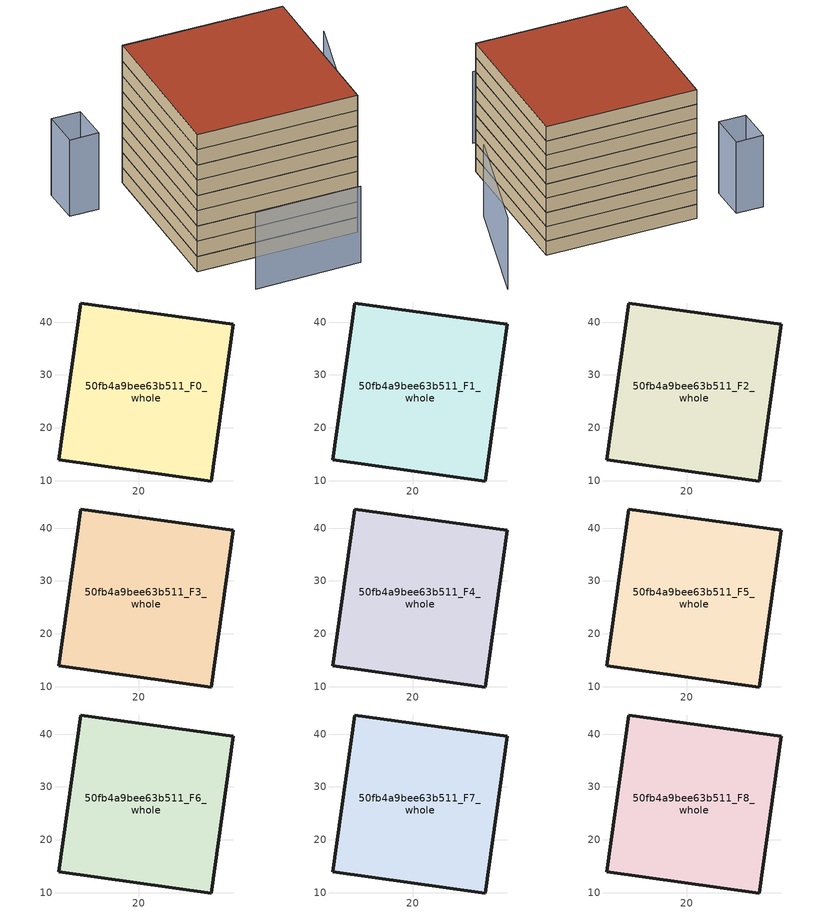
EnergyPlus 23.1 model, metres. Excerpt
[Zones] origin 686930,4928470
50fb4a9bee63b511_F0_whole
 floor ground (EU_floor_Construction): 33.76,9.92 37.88,39.62 8.96,43.63 4.84,13.93 z0
 wall outside (EU_wall_Construction): 8.96,43.63 37.88,39.62 33.76,9.92 4.84,13.93 8.96,43.63 z0:3
50fb4a9bee63b511_F1_whole
 floor to 50fb4a9bee63b511_F0_whole (EU_floor_Construction): 33.75,9.92 37.88,39.62 8.96,43.63 4.84,13.93 z3
 wall outside (EU_wall_Construction): 8.96,43.63 37.88,39.62 33.76,9.92 4.84,13.93 8.96,43.63 z3:6
50fb4a9bee63b511_F2_whole
 floor to 50fb4a9bee63b511_F1_whole (EU_floor_Construction): 33.75,9.92 37.88,39.62 8.96,43.63 4.84,13.93 z6
 wall outside (EU_wall_Construction): 8.96,43.63 37.88,39.62 33.76,9.92 4.84,13.93 8.96,43.63 z6:9
50fb4a9bee63b511_F3_whole
 floor to 50fb4a9bee63b511_F2_whole (EU_floor_Construction): 33.75,9.92 37.88,39.62 8.96,43.63 4.84,13.93 z9
 wall outside (EU_wall_Construction): 8.96,43.63 37.88,39.62 33.76,9.92 4.84,13.93 8.96,43.63 z9:12
50fb4a9bee63b511_F4_whole
 floor to 50fb4a9bee63b511_F3_whole (EU_floor_Construction): 33.75,9.92 37.88,39.62 8.96,43.63 4.84,13.93 z12
 wall outside (EU_wall_Construction): 8.96,43.63 37.88,39.62 33.76,9.92 4.84,13.93 8.96,43.63 z12:15
50fb4a9bee63b511_F5_whole
 floor to 50fb4a9bee63b511_F4_whole (EU_floor_Construction): 33.75,9.92 37.88,39.62 8.96,43.63 4.84,13.93 z15
 wall outside (EU_wall_Construction): 8.96,43.63 37.88,39.62 33.76,9.92 4.84,13.93 8.96,43.63 z15:18
50fb4a9bee63b511_F6_whole
 floor to 50fb4a9bee63b511_F5_whole (EU_floor_Construction): 33.75,9.92 37.88,39.62 8.96,43.63 4.84,13.93 z18
 wall outside (EU_wall_Construction): 8.96,43.63 37.88,39.62 33.76,9.92 4.84,13.93 8.96,43.63 z18:21
50fb4a9bee63b511_F7_whole
 floor to 50fb4a9bee63b511_F6_whole (EU_floor_Construction): 33.75,9.92 37.88,39.62 8.96,43.63 4.84,13.93 z21
 wall outside (EU_wall_Construction): 8.96,43.63 37.88,39.62 33.76,9.92 4.84,13.93 8.96,43.63 z21:24
50fb4a9bee63b511_F8_whole
 floor to 50fb4a9bee63b511_F7_whole (EU_floor_Construction): 33.75,9.92 37.88,39.62 8.96,43.63 4.84,13.93 z24
 wall outside (EU_wall_Construction): 8.96,43.63 37.88,39.62 33.76,9.92 4.84,13.93 8.96,43.63 z24:27
 roof outside (EU_roof_Construction): 37.88,39.62 33.76,9.92 4.84,13.93 8.96,43.63 z27
shading: 10.2,4.3 29.3,1.84 / 40.34,22.86 49.45,45.23 / -3.95,39.51 -3.03,46.67 / -3.03,46.67 2.24,46 / 2.24,46 1.33,38.84 / 1.33,38.84 -3.95,39.51 z0:15
[Building]
EU S2 Campaign: North Axis=0; Terrain=City; Solar Distribution=FullExterior
[Site:Location]
Bologna: Latitude=44.5; Longitude=11.25; Time Zone=1; Elevation=37
[SizingPeriod:WeatherFileDays]
AnnualSizingPeriod: Begin Month=1; Begin Day of Month=1; End Month=12; End Day of Month=31; Day of Week for Start Day=Monday; Use Weather File Daylight Saving Period=No; Use Weather File Rain and Snow Indicators=No
[MATERIAL]
EU_InternalMass_Material: Roughness=MediumRough; Thickness=0.1; Conductivity=1; Density=1800; Specific Heat=900; Thermal Absorptance=0.9; Solar Absorptance=0.7; Visible Absorptance=0.7
[MATERIAL:NOMASS] Roughness=MediumRough; Thermal Absorptance=0.9; Solar Absorptance=0.7; Visible Absorptance=0.7
Name | Thermal Resistance
EU_wall_NoMass | 0.905828
EU_roof_NoMass | 0.37593
EU_floor_NoMass | 0.67114
[CONSTRUCTION]
EU_wall_Construction: EU_wall_NoMass
EU_roof_Construction: EU_roof_NoMass
EU_floor_Construction: EU_floor_NoMass
EU_InternalMass_Construction: EU_InternalMass_Material
[ZONE] Type=1; Multiplier=1; Ceiling Height=autocalculate; Volume=2626.45; Floor Area=autocalculate; Part of Total Floor Area=Yes
50fb4a9bee63b511_F0_whole; 50fb4a9bee63b511_F1_whole; 50fb4a9bee63b511_F2_whole; 50fb4a9bee63b511_F3_whole; 50fb4a9bee63b511_F4_whole; 50fb4a9bee63b511_F5_whole; 50fb4a9bee63b511_F6_whole; 50fb4a9bee63b511_F7_whole; 50fb4a9bee63b511_F8_whole
[INTERNALMASS] Construction=EU_InternalMass_Construction; Surface Area=875.482
Name | Zone or ZoneList
50fb4a9bee63b511_F0_whole_EU_InternalMass | 50fb4a9bee63b511_F0_whole
50fb4a9bee63b511_F1_whole_EU_InternalMass | 50fb4a9bee63b511_F1_whole
50fb4a9bee63b511_F2_whole_EU_InternalMass | 50fb4a9bee63b511_F2_whole
50fb4a9bee63b511_F3_whole_EU_InternalMass | 50fb4a9bee63b511_F3_whole
50fb4a9bee63b511_F4_whole_EU_InternalMass | 50fb4a9bee63b511_F4_whole
50fb4a9bee63b511_F5_whole_EU_InternalMass | 50fb4a9bee63b511_F5_whole
50fb4a9bee63b511_F6_whole_EU_InternalMass | 50fb4a9bee63b511_F6_whole
50fb4a9bee63b511_F7_whole_EU_InternalMass | 50fb4a9bee63b511_F7_whole
50fb4a9bee63b511_F8_whole_EU_InternalMass | 50fb4a9bee63b511_F8_whole
[OTHEREQUIPMENT] Fuel Type=Electricity; Design Level Calculation Method=Watts/Area; Power per Zone Floor Area=1; Fraction Latent=0; Fraction Radiant=0; Fraction Lost=0; Carbon Dioxide Generation Rate=0; EndUse Subcategory=EU_Step8_InternalGains
Name | Zone or ZoneList or Space or SpaceList | Schedule
EU_Step8_InternalGain_50fb4a9bee63b511_F0_whole_f000 | 50fb4a9bee63b511_F0_whole | EU_Step8_GainSchedule_50fb4a9bee63b511_F0_whole_f000
EU_Step8_InternalGain_50fb4a9bee63b511_F1_whole_f000 | 50fb4a9bee63b511_F1_whole | EU_Step8_GainSchedule_50fb4a9bee63b511_F1_whole_f000
EU_Step8_InternalGain_50fb4a9bee63b511_F2_whole_f000 | 50fb4a9bee63b511_F2_whole | EU_Step8_GainSchedule_50fb4a9bee63b511_F2_whole_f000
EU_Step8_InternalGain_50fb4a9bee63b511_F3_whole_f000 | 50fb4a9bee63b511_F3_whole | EU_Step8_GainSchedule_50fb4a9bee63b511_F3_whole_f000
EU_Step8_InternalGain_50fb4a9bee63b511_F4_whole_f000 | 50fb4a9bee63b511_F4_whole | EU_Step8_GainSchedule_50fb4a9bee63b511_F4_whole_f000
EU_Step8_InternalGain_50fb4a9bee63b511_F5_whole_f000 | 50fb4a9bee63b511_F5_whole | EU_Step8_GainSchedule_50fb4a9bee63b511_F5_whole_f000
EU_Step8_InternalGain_50fb4a9bee63b511_F6_whole_f000 | 50fb4a9bee63b511_F6_whole | EU_Step8_GainSchedule_50fb4a9bee63b511_F6_whole_f000
EU_Step8_InternalGain_50fb4a9bee63b511_F7_whole_f000 | 50fb4a9bee63b511_F7_whole | EU_Step8_GainSchedule_50fb4a9bee63b511_F7_whole_f000
EU_Step8_InternalGain_50fb4a9bee63b511_F8_whole_f000 | 50fb4a9bee63b511_F8_whole | EU_Step8_GainSchedule_50fb4a9bee63b511_F8_whole_f000
[ZONEVENTILATION:DESIGNFLOWRATE] Schedule=EU_AlwaysOn; Design Flow Rate Calculation Method=AirChanges/Hour; Air Changes per Hour=0.73129; Ventilation Type=Natural; Fan Pressure Rise=0; Fan Total Efficiency=1; Constant Term Coefficient=1; Temperature Term Coefficient=0; Velocity Term Coefficient=0; Velocity Squared Term Coefficient=0; Minimum Indoor Temperature=-100; Maximum Indoor Temperature=100; Delta Temperature=-100; Minimum Outdoor Temperature=-100; Maximum Outdoor Temperature=100; Maximum Wind Speed=40
Name | Zone or ZoneList or Space or SpaceList
EU_ConstantAir_50fb4a9bee63b511_F0_whole | 50fb4a9bee63b511_F0_whole
EU_ConstantAir_50fb4a9bee63b511_F1_whole | 50fb4a9bee63b511_F1_whole
EU_ConstantAir_50fb4a9bee63b511_F2_whole | 50fb4a9bee63b511_F2_whole
EU_ConstantAir_50fb4a9bee63b511_F3_whole | 50fb4a9bee63b511_F3_whole
EU_ConstantAir_50fb4a9bee63b511_F4_whole | 50fb4a9bee63b511_F4_whole
EU_ConstantAir_50fb4a9bee63b511_F5_whole | 50fb4a9bee63b511_F5_whole
EU_ConstantAir_50fb4a9bee63b511_F6_whole | 50fb4a9bee63b511_F6_whole
EU_ConstantAir_50fb4a9bee63b511_F7_whole | 50fb4a9bee63b511_F7_whole
EU_ConstantAir_50fb4a9bee63b511_F8_whole | 50fb4a9bee63b511_F8_whole
[HVACTEMPLATE:THERMOSTAT] Constant Heating Setpoint=20; Constant Cooling Setpoint=50
EU_HeatOnly_50fb4a9bee63b511_F0_whole; EU_HeatOnly_50fb4a9bee63b511_F1_whole; EU_HeatOnly_50fb4a9bee63b511_F2_whole; EU_HeatOnly_50fb4a9bee63b511_F3_whole; EU_HeatOnly_50fb4a9bee63b511_F4_whole; EU_HeatOnly_50fb4a9bee63b511_F5_whole; EU_HeatOnly_50fb4a9bee63b511_F6_whole; EU_HeatOnly_50fb4a9bee63b511_F7_whole; EU_HeatOnly_50fb4a9bee63b511_F8_whole
[HVACTEMPLATE:ZONE:IDEALLOADSAIRSYSTEM] System Availability Schedule=EU_AlwaysOn; Maximum Heating Supply Air Temperature=50; Minimum Cooling Supply Air Temperature=13; Maximum Heating Supply Air Humidity Ratio=0.0156; Minimum Cooling Supply Air Humidity Ratio=0.0077; Heating Limit=NoLimit; Cooling Limit=NoLimit; Heating Availability Schedule=EU_AlwaysOn; Cooling Availability Schedule=EU_CoolingOff; Dehumidification Control Type=ConstantSensibleHeatRatio; Cooling Sensible Heat Ratio=0.7; Dehumidification Setpoint=60; Humidification Control Type=None; Humidification Setpoint=30; Outdoor Air Method=None; Outdoor Air Flow Rate per Person=0.00944; Outdoor Air Flow Rate per Zone Floor Area=0; Outdoor Air Flow Rate per Zone=0; Demand Controlled Ventilation Type=None; Outdoor Air Economizer Type=NoEconomizer; Heat Recovery Type=None; Sensible Heat Recovery Effectiveness=0.7; Latent Heat Recovery Effectiveness=0.65
Name | Template Thermostat
50fb4a9bee63b511_F0_whole | EU_HeatOnly_50fb4a9bee63b511_F0_whole
50fb4a9bee63b511_F1_whole | EU_HeatOnly_50fb4a9bee63b511_F1_whole
50fb4a9bee63b511_F2_whole | EU_HeatOnly_50fb4a9bee63b511_F2_whole
50fb4a9bee63b511_F3_whole | EU_HeatOnly_50fb4a9bee63b511_F3_whole
50fb4a9bee63b511_F4_whole | EU_HeatOnly_50fb4a9bee63b511_F4_whole
50fb4a9bee63b511_F5_whole | EU_HeatOnly_50fb4a9bee63b511_F5_whole
50fb4a9bee63b511_F6_whole | EU_HeatOnly_50fb4a9bee63b511_F6_whole
50fb4a9bee63b511_F7_whole | EU_HeatOnly_50fb4a9bee63b511_F7_whole
50fb4a9bee63b511_F8_whole | EU_HeatOnly_50fb4a9bee63b511_F8_whole
[SIZING:ZONE] Zone Cooling Design Supply Air Temperature Input Method=SupplyAirTemperature; Zone Cooling Design Supply Air Temperature=13; Zone Heating Design Supply Air Temperature Input Method=SupplyAirTemperature; Zone Heating Design Supply Air Temperature=50; Zone Cooling Design Supply Air Humidity Ratio=0.008; Zone Heating Design Supply Air Humidity Ratio=0.008; Cooling Design Air Flow Method=DesignDay; Cooling Design Air Flow Rate=0; Cooling Minimum Air Flow per Zone Floor Area=0.000762; Cooling Minimum Air Flow=0; Cooling Minimum Air Flow Fraction=0.2; Heating Design Air Flow Method=DesignDay; Heating Design Air Flow Rate=0; Heating Maximum Air Flow per Zone Floor Area=0.002032; Heating Maximum Air Flow=0.141576; Heating Maximum Air Flow Fraction=0.3; Account for Dedicated Outdoor Air System=No; Dedicated Outdoor Air System Control Strategy=NeutralSupplyAir; Dedicated Outdoor Air Low Setpoint Temperature for Design=autosize; Dedicated Outdoor Air High Setpoint Temperature for Design=autosize; Zone Load Sizing Method=Sensible Load Only No Latent Load; Zone Latent Cooling Design Supply Air Humidity Ratio Input Method=HumidityRatioDifference; Zone Cooling Design Supply Air Humidity Ratio Difference=0.005; Zone Latent Heating Design Supply Air Humidity Ratio Input Method=HumidityRatioDifference; Zone Humidification Design Supply Air Humidity Ratio Difference=0.005
50fb4a9bee63b511_F0_whole; 50fb4a9bee63b511_F1_whole; 50fb4a9bee63b511_F2_whole; 50fb4a9bee63b511_F3_whole; 50fb4a9bee63b511_F4_whole; 50fb4a9bee63b511_F5_whole; 50fb4a9bee63b511_F6_whole; 50fb4a9bee63b511_F7_whole; 50fb4a9bee63b511_F8_whole
[SCHEDULE:CONSTANT]
Name | Hourly Value
EU_AlwaysOn | 1
EU_CoolingOff | 0
[SCHEDULE:FILE] Column Number=1; Rows to Skip at Top=0; Number of Hours of Data=8760; Column Separator=Comma; Interpolate to Timestep=No; Minutes per Item=60; Adjust Schedule for Daylight Savings=Yes
Name | File
EU_Step8_GainSchedule_50fb4a9bee63b511_F0_whole_f000 | ../../schedules/50fb4a9bee63b511/50fb4a9bee63b511_F0_whole_f000_gain.csv
EU_Step8_GainSchedule_50fb4a9bee63b511_F1_whole_f000 | ../../schedules/50fb4a9bee63b511/50fb4a9bee63b511_F1_whole_f000_gain.csv
EU_Step8_GainSchedule_50fb4a9bee63b511_F2_whole_f000 | ../../schedules/50fb4a9bee63b511/50fb4a9bee63b511_F2_whole_f000_gain.csv
EU_Step8_GainSchedule_50fb4a9bee63b511_F3_whole_f000 | ../../schedules/50fb4a9bee63b511/50fb4a9bee63b511_F3_whole_f000_gain.csv
EU_Step8_GainSchedule_50fb4a9bee63b511_F4_whole_f000 | ../../schedules/50fb4a9bee63b511/50fb4a9bee63b511_F4_whole_f000_gain.csv
EU_Step8_GainSchedule_50fb4a9bee63b511_F5_whole_f000 | ../../schedules/50fb4a9bee63b511/50fb4a9bee63b511_F5_whole_f000_gain.csv
EU_Step8_GainSchedule_50fb4a9bee63b511_F6_whole_f000 | ../../schedules/50fb4a9bee63b511/50fb4a9bee63b511_F6_whole_f000_gain.csv
EU_Step8_GainSchedule_50fb4a9bee63b511_F7_whole_f000 | ../../schedules/50fb4a9bee63b511/50fb4a9bee63b511_F7_whole_f000_gain.csv
EU_Step8_GainSchedule_50fb4a9bee63b511_F8_whole_f000 | ../../schedules/50fb4a9bee63b511/50fb4a9bee63b511_F8_whole_f000_gain.csv
